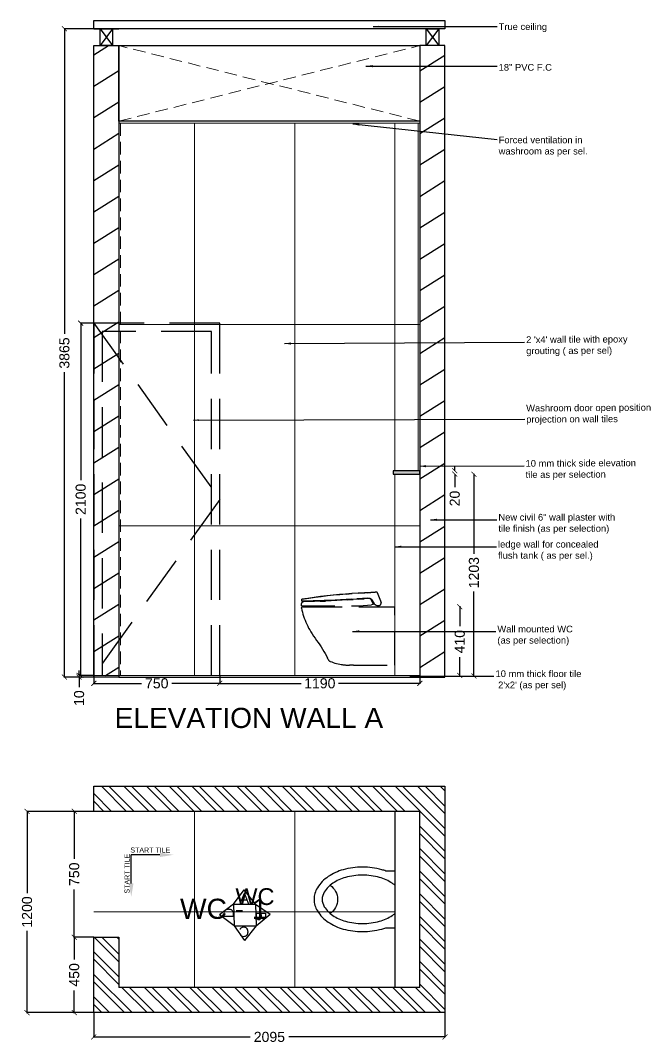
# Model space of a CAD drawing. Header units: millimetres. Extents: x 1464389 to 1998638, y -29162 to 256806.
# Drawn here: x 1952184 to 1955942, y 177119 to 183219 of the extents above; entities that cross this region are included whole.
import ezdxf
from ezdxf import colors
from ezdxf.entities.mleader import LeaderData, LeaderLine
from ezdxf.math import Vec2, Vec3

# ---------------------------------------------------------------- set-up
doc = ezdxf.new("R2010")
doc.units = ezdxf.units.MM
doc.header["$LTSCALE"] = 15
doc.header["$PDMODE"] = 35
doc.linetypes.add('DASHED', pattern=[0.75, 0.5, -0.25])
doc.linetypes.add('DASHED2', pattern=[0.375, 0.25, -0.125])
doc.layers.get('0').update_dxf_attribs({"lineweight": 5})
for name, color, linetype in [('A-WALL', 5, 'Continuous'), ('Layer 1', 7, 'Continuous'), ('LS_DR_Washbasin', 165, 'Continuous'), ('NEW WALL', 5, 'Continuous'), ('Text', 250, 'Continuous')]:
    doc.layers.add(name, color=color, linetype=linetype)
for name, color, linetype, lineweight in [('dimension', 1, 'Continuous', 25), ('false ceiling', 124, 'Continuous', 9), ('floor tiling line', 6, 'Continuous', 5), ('HACH', 252, 'Continuous', 13), ('ledge wall line', 252, 'Continuous', 13), ('WALL TILE', 4, 'Continuous', 5)]:
    doc.layers.add(name, color=color, linetype=linetype, lineweight=lineweight)
doc.layers.add('Furnitures', color=7, linetype='Continuous', lineweight=25, true_color=0x753b00)
doc.styles.add('ARIAL', font='arial.ttf')
doc.dimstyles.new('SC-25', dxfattribs={"dimtxt": 60, "dimasz": 30, "dimexe": 0, "dimexo": 0, "dimgap": 25, "dimtad": 0, "dimdec": 0, "dimzin": 0, "dimdsep": 46, "dimtxsty": 'ARIAL', "dimblk": 'ARCHTICK', "dimcen": 0.09, "dimdle": 3, "dimclrd": 251, "dimclre": 251, "dimclrt": 1, "dimadec": 0, "dimazin": 0, "dimtfac": 1, "dimtdec": 0, "dimtofl": 0, "dimtmove": 0, "dimatfit": 2, "dimfxl": 100, "dimtolj": 1, "dimtzin": 0, "dimarcsym": 0})

# ---------------------------------------------------------------- blocks, each defined once
blk = doc.blocks.new('EWC')
at = {"layer": 'Furnitures'}
for points in [[(0, 0), (0, 53.5, -0.020439), (-7.7, 77.5, -0.067459), (-23.3, 192.3, -0.067459), (-7.7, 307.1, -0.079812), (33.1, 396.3, -0.107118), (99.9, 461, -0.139889), (169, 480.8, -0.139889), (238.1, 461, -0.107118), (305, 396.3, -0.079812), (345.8, 307.1, -0.067459), (361.3, 192.3, -0.067459), (345.8, 77.5, -0.020439), (338.1, 53.5), (338.1, 0)], [(84.3, 0, -0.027307), (73.1, 15, -0.079812), (38.6, 90.3, -0.067459), (24.8, 192.3, -0.067459), (38.6, 294.3, -0.079812), (73.1, 369.6, -0.107118), (125.3, 420.2, -0.139889), (169, 432.7, -0.139889), (212.8, 420.2, -0.107118), (265, 369.6, -0.079812), (299.4, 294.3, -0.067459), (313.3, 192.3, -0.067459), (299.4, 90.3, -0.079812), (265, 15, -0.027307), (253.8, 0, -0.139889)]]:
    blk.add_lwpolyline(points, format="xyb", dxfattribs=at)
blk.add_arc((169, 441.9), 101.3, 213.89944, 326.10056, dxfattribs=at)
blk = doc.blocks.new('HINGE')
at = {"color": 159, "ltscale": 0.25, "true_color": 0x22346e}
for p, q in [((1597563.1, -297517.5), (1597638.1, -297617.5)), ((1597638.1, -297517.5), (1597563.1, -297617.5))]:
    blk.add_line(p, q, dxfattribs=at)
blk.add_lwpolyline([(1597638.1, -297517.5), (1597638.1, -297617.5), (1597563.1, -297617.5), (1597563.1, -297517.5), (1597638.1, -297517.5)], dxfattribs=at)
blk = doc.blocks.new('_ArchTick')
at = {"color": 0, "linetype": 'ByBlock', "const_width": 0.15}
blk.add_lwpolyline([(-0.5, -0.5), (0.5, 0.5)], dxfattribs=at)
blk = doc.blocks.new('*D2956')
at = {"layer": 'Defpoints', "color": 0, "ltscale": 0.25, "transparency": 16777216}
for p in [(1952621.6, 183168.5), (1952446.6, 179303.5), (1952621.6, 179303.5)]:
    blk.add_point(p, dxfattribs=at)
at = {"layer": 'dimension', "color": 251, "lineweight": -2, "ltscale": 0.25, "transparency": 16777216}
for p, q in [((1952446.6, 183171.5), (1952446.6, 181350.8)), ((1952621.6, 183168.5), (1952446.6, 183168.5)), ((1952446.6, 179300.5), (1952446.6, 181121.2)), ((1952621.6, 179303.5), (1952446.6, 179303.5))]:
    blk.add_line(p, q, dxfattribs=at)
at = {"layer": 'dimension', "color": 251, "lineweight": -2, "ltscale": 0.25, "transparency": 16777216, "xscale": 30, "yscale": 30, "zscale": 30}
for p, rotation in [((1952446.6, 183168.5), 90), ((1952446.6, 179303.5), 270)]:
    blk.add_blockref('_ArchTick', p, dxfattribs=dict(at, rotation=rotation))
at = {"layer": 'dimension', "color": 1, "ltscale": 0.25, "transparency": 16777216, "insert": (1952446.6, 181236), "char_height": 60, "attachment_point": 5, "rotation": 90, "style": 'ARIAL'}
blk.add_mtext('\\A1;3865', dxfattribs=at)
blk = doc.blocks.new('Toto ls')
at = {"layer": 'Furnitures', "linetype": 'DASHED'}
for p, q in [((-6.59, 8.18), (-7.46, 5.92)), ((-6.59, 8.18), (-6.58, 8.19)), ((-6.59, 8.18), (-6.59, 8.18)), ((-6.58, 8.19), (-6.57, 8.2)), ((-6.57, 8.2), (-6.56, 8.21)), ((-6.57, 8.2), (-6.57, 8.2)), ((-6.56, 8.21), (-6.55, 8.21)), ((-6.55, 8.21), (-6.54, 8.22)), ((-6.54, 8.22), (-6.53, 8.22)), ((-6.54, 8.22), (-6.54, 8.22)), ((-6.53, 8.22), (-6.52, 8.23)), ((-6.52, 8.23), (-6.51, 8.23)), ((-6.51, 8.23), (-6.5, 8.23)), ((-6.5, 8.23), (-6.13, 8.21)), ((-6.5, 8.23), (-5.15, 8.18)), ((-6.13, 8.21), (-5.15, 8.18)), ((-5.17, 8.17), (-6.13, 8.21)), ((-5.15, 8.18), (-5.17, 8.17)), ((-5.17, 8.17), (-4.36, 8.13)), ((-5.15, 8.18), (-3.72, 8.12)), ((-4.36, 8.13), (-5.15, 8.18)), ((-4.36, 8.13), (-3.76, 8.1)), ((-4.36, 8.13), (-3.72, 8.12)), ((-2.36, 8.02), (-3.76, 8.1)), ((-3.72, 8.12), (-2.3, 8.04)), ((-2.36, 8.02), (-0.95, 7.92)), ((-2.3, 8.04), (-0.88, 7.94)), ((0.45, 7.81), (-0.95, 7.92)), ((-0.88, 7.94), (0.54, 7.83)), ((0.45, 7.81), (1.85, 7.68)), ((0.54, 7.83), (1.96, 7.7)), ((1.85, 7.68), (3.25, 7.54)), ((1.96, 7.7), (3.38, 7.56)), ((3.25, 7.54), (4.65, 7.39)), ((3.38, 7.56), (4.8, 7.41)), ((4.65, 7.39), (6.04, 7.22)), ((4.8, 7.41), (6.21, 7.24)), ((6.04, 7.22), (7.44, 7.04)), ((6.21, 7.24), (7.63, 7.05)), ((7.44, 7.04), (8.83, 6.85)), ((7.63, 7.05), (9.04, 6.85)), ((-10.54, -8.23), (-10.54, 4.97)), ((-5.6, 4.97), (-10.54, 4.97)), ((-7.48, 5.84), (-7.46, 5.92)), ((-7.48, 5.76), (-7.48, 5.84)), ((-7.47, 5.68), (-7.48, 5.76)), ((-7.44, 5.6), (-7.47, 5.68)), ((-7.41, 5.52), (-7.44, 5.6)), ((-7.37, 5.45), (-7.41, 5.52)), ((-7.31, 5.39), (-7.37, 5.45)), ((-7.25, 5.33), (-7.31, 5.39)), ((-7.18, 5.29), (-7.25, 5.33)), ((-7.11, 5.25), (-7.18, 5.29)), ((-7.03, 5.23), (-7.11, 5.25)), ((-6.95, 5.22), (-7.03, 5.23)), ((-6.85, 5.21), (-6.95, 5.22)), ((-6.76, 5.22), (-6.85, 5.21)), ((-6.66, 5.23), (-6.76, 5.22)), ((-6.56, 5.25), (-6.66, 5.23)), ((-6.47, 5.27), (-6.56, 5.25)), ((-6.38, 5.3), (-6.47, 5.27)), ((-6.29, 5.34), (-6.38, 5.3)), ((-6.2, 5.38), (-6.29, 5.34)), ((-6.11, 5.43), (-6.2, 5.38)), ((-6.03, 5.49), (-6.11, 5.43)), ((-5.96, 5.55), (-6.03, 5.49)), ((-5.88, 5.61), (-5.96, 5.55)), ((-5.36, 6.53), (-5.88, 5.61)), ((-5.76, 5.5), (-5.25, 6.59)), ((-5.76, 5.5), (-5.76, 5.5)), ((-5.76, 5.5), (-5.76, 5.49)), ((-5.76, 5.49), (-5.75, 5.48)), ((-5.75, 5.48), (-5.75, 5.47)), ((-5.75, 5.47), (-5.74, 5.47)), ((-5.74, 5.47), (-5.74, 5.46)), ((-5.74, 5.46), (-5.73, 5.46)), ((-5.74, 5.46), (-5.74, 5.46)), ((-5.73, 5.46), (-5.73, 5.45)), ((-5.73, 5.45), (-5.72, 5.45)), ((-5.72, 5.45), (-5.71, 5.44)), ((-5.71, 5.44), (-5.7, 5.44)), ((-5.7, 5.44), (-5.7, 5.44)), ((-5.7, 5.44), (-5.32, 5.39)), ((8.8, 4.97), (-5.6, 4.97)), ((-5.31, 6.59), (-5.36, 6.53)), ((-2.48, 5.18), (-5.32, 5.39)), ((-5.25, 6.65), (-5.31, 6.59)), ((-5.19, 6.71), (-5.25, 6.65)), ((-5.23, 6.62), (-5.25, 6.59)), ((-5.21, 6.65), (-5.23, 6.62)), ((-5.19, 6.68), (-5.21, 6.65)), ((-5.13, 6.75), (-5.19, 6.71)), ((-5.17, 6.71), (-5.19, 6.68)), ((-5.14, 6.73), (-5.17, 6.71)), ((-5.12, 6.75), (-5.14, 6.73)), ((-5.06, 6.8), (-5.13, 6.75)), ((-5.12, 6.75), (-5.12, 6.75)), ((-5.11, 6.75), (-5.12, 6.75)), ((-5.09, 6.77), (-5.11, 6.75)), ((-5.05, 6.79), (-5.09, 6.77)), ((-4.98, 6.84), (-5.06, 6.8)), ((-5.02, 6.81), (-5.05, 6.79)), ((-4.99, 6.82), (-5.02, 6.81)), ((-4.95, 6.83), (-4.99, 6.82)), ((-4.91, 6.87), (-4.98, 6.84)), ((-4.92, 6.83), (-4.95, 6.83)), ((-4.92, 6.83), (-3.67, 6.73)), ((-4.83, 6.89), (-4.91, 6.87)), ((-4.75, 6.91), (-4.83, 6.89)), ((-4.67, 6.92), (-4.75, 6.91)), ((-4.58, 6.92), (-4.67, 6.92)), ((-4.5, 6.92), (-4.58, 6.92)), ((-4.5, 6.92), (-3.26, 6.82)), ((-2.42, 6.64), (-3.67, 6.73)), ((-3.26, 6.82), (-2.02, 6.73)), ((10.47, 5.16), (-2.48, 5.18)), ((-2.42, 6.64), (-1.18, 6.56)), ((-0.78, 6.65), (-2.02, 6.73)), ((0.07, 6.48), (-1.18, 6.56)), ((-0.78, 6.65), (0.45, 6.57)), ((0.07, 6.48), (1.32, 6.41)), ((0.45, 6.57), (1.7, 6.51)), ((1.32, 6.41), (2.56, 6.34)), ((1.7, 6.51), (2.94, 6.44)), ((2.56, 6.34), (3.81, 6.29)), ((2.94, 6.44), (4.18, 6.39)), ((3.81, 6.29), (5.06, 6.24)), ((4.18, 6.39), (5.42, 6.34)), ((6.31, 6.19), (5.06, 6.24)), ((5.42, 6.34), (6.66, 6.31)), ((6.31, 6.19), (7.56, 6.16)), ((6.66, 6.31), (7.9, 6.27)), ((7.56, 6.16), (8.81, 6.13)), ((7.9, 6.27), (9.14, 6.25)), ((8.76, 4.96), (8.75, 4.95)), ((8.79, 4.96), (8.76, 4.96)), ((8.8, 4.97), (8.79, 4.96)), ((10.22, 4.97), (8.8, 4.97)), ((8.81, 6.13), (10.06, 6.11)), ((8.83, 6.85), (10.4, 6.61)), ((9.04, 6.85), (10.45, 6.64)), ((9.14, 6.25), (10.38, 6.23)), ((10.11, 6.1), (10.06, 6.11)), ((10.16, 6.09), (10.11, 6.1)), ((10.21, 6.07), (10.16, 6.09)), ((10.21, 6.07), (10.25, 6.05)), ((10.22, 4.97), (10.26, 4.96)), ((10.29, 6.02), (10.25, 6.05)), ((10.26, 4.96), (10.31, 4.95)), ((10.33, 5.99), (10.29, 6.02)), ((10.31, 4.95), (10.35, 4.94)), ((10.33, 5.99), (10.33, 5.99)), ((10.33, 5.99), (10.37, 5.95)), ((10.35, 4.94), (10.39, 4.92)), ((10.4, 5.91), (10.37, 5.95)), ((10.45, 6.23), (10.38, 6.23)), ((10.39, 4.92), (10.42, 4.89)), ((10.45, 6.64), (10.4, 6.61)), ((10.43, 5.87), (10.4, 5.91)), ((10.42, 4.89), (10.45, 4.86)), ((10.43, 5.87), (10.45, 5.82)), ((10.45, 6.23), (10.45, 6.64)), ((10.46, 5.77), (10.45, 5.82)), ((10.45, 4.86), (10.48, 4.83)), ((10.47, 5.72), (10.46, 5.77)), ((10.5, 5.5), (10.47, 5.72)), ((10.47, 5.16), (10.48, 5.16)), ((10.49, 5.16), (10.48, 5.16)), ((10.48, 4.83), (10.5, 4.79)), ((10.49, 5.17), (10.5, 5.49)), ((10.5, 5.17), (10.49, 5.17)), ((10.49, 5.16), (10.49, 5.17)), ((10.5, 5.49), (10.5, 5.5)), ((10.5, 5.17), (10.5, 5.49)), ((10.5, 5.49), (10.5, 5.49)), ((10.51, 5.17), (10.5, 5.49)), ((10.5, 5.17), (10.5, 5.49)), ((10.54, 5.22), (10.5, 5.49)), ((10.51, 5.18), (10.5, 5.49)), ((10.5, 5.17), (10.5, 5.17)), ((10.5, 5.17), (10.51, 5.17)), ((10.5, 4.79), (10.52, 4.75)), ((10.51, 5.18), (10.52, 5.19)), ((10.51, 5.18), (10.51, 5.18)), ((10.51, 5.17), (10.51, 5.18)), ((10.52, 5.19), (10.53, 5.2)), ((10.52, 5.19), (10.52, 5.19)), ((10.52, 4.75), (10.53, 4.7)), ((10.53, 5.21), (10.54, 5.22)), ((10.53, 5.21), (10.53, 5.2)), ((10.53, 5.2), (10.53, 5.2)), ((10.54, 4.66), (10.53, 4.7)), ((10.54, 4.66), (10.53, 4.62)), ((9.87, 2.36), (9.7, 1.92)), ((10.03, 2.81), (9.87, 2.36)), ((10.17, 3.26), (10.03, 2.81)), ((10.3, 3.71), (10.17, 3.26)), ((10.42, 4.16), (10.3, 3.71)), ((10.53, 4.62), (10.42, 4.16)), ((8.89, 0.15), (8.65, -0.28)), ((9.11, 0.59), (8.89, 0.15)), ((9.32, 1.03), (9.11, 0.59)), ((9.52, 1.47), (9.32, 1.03)), ((9.7, 1.92), (9.52, 1.47)), ((7.44, -2.15), (7.08, -2.64)), ((7.79, -1.67), (7.44, -2.15)), ((8.11, -1.19), (7.79, -1.67)), ((8.4, -0.71), (8.11, -1.19)), ((8.65, -0.28), (8.4, -0.71)), ((6.06, -4.12), (5.75, -4.62)), ((6.39, -3.62), (6.06, -4.12)), ((6.73, -3.13), (6.39, -3.62)), ((7.08, -2.64), (6.73, -3.13)), ((4.47, -6.93), (4.63, -6.62)), ((4.89, -6.12), (4.63, -6.62)), ((5.16, -5.62), (4.89, -6.12)), ((5.45, -5.12), (5.16, -5.62)), ((5.75, -4.62), (5.45, -5.12)), ((-1.34, -8.23), (-10.54, -8.23)), ((-1.26, -8.23), (-1.34, -8.23)), ((-1.26, -8.23), (-0.35, -8.22)), ((-0.15, -8.22), (-0.35, -8.22)), ((-0.04, -8.21), (-0.15, -8.22)), ((0.08, -8.21), (-0.04, -8.21)), ((0.21, -8.21), (0.08, -8.21)), ((0.28, -8.2), (0.21, -8.21)), ((0.34, -8.2), (0.28, -8.2)), ((0.48, -8.19), (0.34, -8.2)), ((0.63, -8.18), (0.48, -8.19)), ((0.74, -8.17), (0.63, -8.18)), ((0.79, -8.17), (0.74, -8.17)), ((0.96, -8.15), (0.79, -8.17)), ((1.14, -8.13), (0.96, -8.15)), ((1.15, -8.13), (1.14, -8.13)), ((1.33, -8.11), (1.15, -8.13)), ((1.43, -8.09), (1.33, -8.11)), ((1.52, -8.08), (1.43, -8.09)), ((1.55, -8.07), (1.52, -8.08)), ((1.88, -8.01), (1.55, -8.07)), ((2.25, -7.94), (1.88, -8.01)), ((2.61, -7.85), (2.25, -7.94)), ((2.97, -7.75), (2.61, -7.85)), ((3.33, -7.64), (2.97, -7.75)), ((3.69, -7.51), (3.33, -7.64)), ((4.04, -7.38), (3.69, -7.51)), ((4.11, -7.34), (4.04, -7.38)), ((4.18, -7.3), (4.11, -7.34)), ((4.24, -7.26), (4.18, -7.3)), ((4.3, -7.2), (4.24, -7.26)), ((4.35, -7.14), (4.3, -7.2)), ((4.4, -7.08), (4.35, -7.14)), ((4.44, -7.01), (4.4, -7.08)), ((4.47, -6.93), (4.44, -7.01))]:
    blk.add_line(p, q, dxfattribs=at)
blk = doc.blocks.new('*D2957')
at = {"layer": 'Defpoints', "color": 0, "ltscale": 0.25, "transparency": 16777216}
for p in [(1952621.6, 181413.5), (1952543.6, 179313.5), (1952621.6, 179313.5)]:
    blk.add_point(p, dxfattribs=at)
at = {"layer": 'dimension', "color": 251, "lineweight": -2, "ltscale": 0.25, "transparency": 16777216}
for p, q in [((1952543.6, 181416.5), (1952543.6, 180478.5)), ((1952621.6, 181413.5), (1952543.6, 181413.5)), ((1952543.6, 179310.5), (1952543.6, 180248.5)), ((1952621.6, 179313.5), (1952543.6, 179313.5))]:
    blk.add_line(p, q, dxfattribs=at)
at = {"layer": 'dimension', "color": 251, "lineweight": -2, "ltscale": 0.25, "transparency": 16777216, "xscale": 30, "yscale": 30, "zscale": 30}
for p, rotation in [((1952543.6, 181413.5), 90), ((1952543.6, 179313.5), 270)]:
    blk.add_blockref('_ArchTick', p, dxfattribs=dict(at, rotation=rotation))
at = {"layer": 'dimension', "color": 1, "ltscale": 0.25, "transparency": 16777216, "insert": (1952543.6, 180363.5), "char_height": 60, "attachment_point": 5, "rotation": 90, "style": 'ARIAL'}
blk.add_mtext('\\A1;2100', dxfattribs=at)
blk = doc.blocks.new('*D2958')
at = {"layer": 'Defpoints', "color": 0, "ltscale": 0.25, "transparency": 16777216}
for p in [(1954804.6, 179723.5), (1954804.6, 179723.5), (1954804.6, 179313.5)]:
    blk.add_point(p, dxfattribs=at)
at = {"layer": 'dimension', "color": 251, "lineweight": -2, "ltscale": 0.25, "transparency": 16777216}
for p, q in [((1954804.6, 179726.5), (1954804.6, 179607.4)), ((1954804.6, 179723.5), (1954804.6, 179723.5)), ((1954804.6, 179310.5), (1954804.6, 179422.7)), ((1954804.6, 179313.5), (1954804.6, 179313.5))]:
    blk.add_line(p, q, dxfattribs=at)
at = {"layer": 'dimension', "color": 251, "lineweight": -2, "ltscale": 0.25, "transparency": 16777216, "xscale": 30, "yscale": 30, "zscale": 30}
for p, rotation in [((1954804.6, 179723.5), 90), ((1954804.6, 179313.5), 270)]:
    blk.add_blockref('_ArchTick', p, dxfattribs=dict(at, rotation=rotation))
at = {"layer": 'dimension', "color": 1, "ltscale": 0.25, "transparency": 16777216, "insert": (1954804.6, 179515), "char_height": 60, "attachment_point": 5, "rotation": 90, "style": 'ARIAL'}
blk.add_mtext('\\A1;410', dxfattribs=at)
blk = doc.blocks.new('*D2959')
at = {"layer": 'Defpoints', "color": 0, "ltscale": 0.25, "transparency": 16777216}
for p in [(1952534.1, 179303.5), (1952621.6, 179313.5), (1952621.6, 179303.5)]:
    blk.add_point(p, dxfattribs=at)
at = {"layer": 'dimension', "color": 251, "lineweight": -2, "ltscale": 0.25, "transparency": 16777216}
for p, q in [((1952534.1, 179313.5), (1952534.1, 179343.5)), ((1952621.6, 179313.5), (1952534.1, 179313.5)), ((1952621.6, 179303.5), (1952534.1, 179303.5)), ((1952534.1, 179303.5), (1952534.1, 179243.5))]:
    blk.add_line(p, q, dxfattribs=at)
at = {"layer": 'dimension', "color": 251, "lineweight": -2, "ltscale": 0.25, "transparency": 16777216, "xscale": 30, "yscale": 30, "zscale": 30}
for p, rotation in [((1952534.1, 179313.5), 270), ((1952534.1, 179303.5), 90)]:
    blk.add_blockref('_ArchTick', p, dxfattribs=dict(at, rotation=rotation))
at = {"layer": 'dimension', "color": 1, "ltscale": 0.25, "transparency": 16777216, "insert": (1952534.1, 179178.5), "char_height": 60, "attachment_point": 5, "rotation": 90, "style": 'ARIAL'}
blk.add_mtext('\\A1;10', dxfattribs=at)
blk = doc.blocks.new('*D2960')
at = {"layer": 'Defpoints', "color": 0, "ltscale": 0.25, "transparency": 16777216}
for p in [(1954774.6, 180533.5), (1954774.6, 180513.5), (1954774.6, 180513.5)]:
    blk.add_point(p, dxfattribs=at)
at = {"layer": 'dimension', "color": 251, "lineweight": -2, "ltscale": 0.25, "transparency": 16777216}
for p, q in [((1954774.6, 180533.5), (1954774.6, 180563.5)), ((1954774.6, 180533.5), (1954774.6, 180533.5)), ((1954774.6, 180513.5), (1954774.6, 180513.5)), ((1954774.6, 180513.5), (1954774.6, 180436.9))]:
    blk.add_line(p, q, dxfattribs=at)
at = {"layer": 'dimension', "color": 251, "lineweight": -2, "ltscale": 0.25, "transparency": 16777216, "xscale": 30, "yscale": 30, "zscale": 30}
for p, rotation in [((1954774.6, 180533.5), 270), ((1954774.6, 180513.5), 90)]:
    blk.add_blockref('_ArchTick', p, dxfattribs=dict(at, rotation=rotation))
at = {"layer": 'dimension', "color": 1, "ltscale": 0.25, "transparency": 16777216, "insert": (1954774.6, 180368.5), "char_height": 60, "attachment_point": 5, "rotation": 90, "style": 'ARIAL'}
blk.add_mtext('\\A1;20', dxfattribs=at)
blk = doc.blocks.new('*D2961')
at = {"layer": 'Defpoints', "color": 0, "ltscale": 0.25, "transparency": 16777216}
for p in [(1954889.1, 180513.5), (1954889.1, 179310.5), (1954889.1, 179310.5)]:
    blk.add_point(p, dxfattribs=at)
at = {"layer": 'dimension', "color": 251, "lineweight": -2, "ltscale": 0.25, "transparency": 16777216}
for p, q in [((1954889.1, 180516.5), (1954889.1, 180038.3)), ((1954889.1, 180513.5), (1954889.1, 180513.5)), ((1954889.1, 179307.5), (1954889.1, 179814.8)), ((1954889.1, 179310.5), (1954889.1, 179310.5))]:
    blk.add_line(p, q, dxfattribs=at)
at = {"layer": 'dimension', "color": 251, "lineweight": -2, "ltscale": 0.25, "transparency": 16777216, "xscale": 30, "yscale": 30, "zscale": 30}
for p, rotation in [((1954889.1, 180513.5), 90), ((1954889.1, 179310.5), 270)]:
    blk.add_blockref('_ArchTick', p, dxfattribs=dict(at, rotation=rotation))
at = {"layer": 'dimension', "color": 1, "ltscale": 0.25, "transparency": 16777216, "insert": (1954889.1, 179926.5), "char_height": 60, "attachment_point": 5, "rotation": 90, "style": 'ARIAL'}
blk.add_mtext('\\A1;1203', dxfattribs=at)
blk = doc.blocks.new('*D2977')
at = {"layer": 'Defpoints', "color": 0, "ltscale": 0.25, "transparency": 16777216}
for p in [(1952621.6, 178503.5), (1952505.1, 177753.6), (1952621.6, 177753.6)]:
    blk.add_point(p, dxfattribs=at)
at = {"layer": 'dimension', "color": 251, "lineweight": -2, "ltscale": 0.25, "transparency": 16777216}
for p, q in [((1952505.1, 178506.5), (1952505.1, 178219.5)), ((1952621.6, 178503.5), (1952505.1, 178503.5)), ((1952505.1, 177750.6), (1952505.1, 178037.6)), ((1952621.6, 177753.6), (1952505.1, 177753.6))]:
    blk.add_line(p, q, dxfattribs=at)
at = {"layer": 'dimension', "color": 251, "lineweight": -2, "ltscale": 0.25, "transparency": 16777216, "xscale": 30, "yscale": 30, "zscale": 30}
for p, rotation in [((1952505.1, 178503.5), 90), ((1952505.1, 177753.6), 270)]:
    blk.add_blockref('_ArchTick', p, dxfattribs=dict(at, rotation=rotation))
at = {"layer": 'dimension', "color": 1, "ltscale": 0.25, "transparency": 16777216, "insert": (1952505.1, 178128.6), "char_height": 60, "attachment_point": 5, "rotation": 90, "style": 'ARIAL'}
blk.add_mtext('\\A1;750', dxfattribs=at)
blk = doc.blocks.new('*D2978')
at = {"layer": 'Defpoints', "color": 0, "ltscale": 0.25, "transparency": 16777216}
for p in [(1952621.6, 177753.6), (1952505.1, 177303.5), (1952621.6, 177303.5)]:
    blk.add_point(p, dxfattribs=at)
at = {"layer": 'dimension', "color": 251, "lineweight": -2, "ltscale": 0.25, "transparency": 16777216}
for p, q in [((1952505.1, 177756.6), (1952505.1, 177621)), ((1952621.6, 177753.6), (1952505.1, 177753.6)), ((1952505.1, 177300.5), (1952505.1, 177436.2)), ((1952621.6, 177303.5), (1952505.1, 177303.5))]:
    blk.add_line(p, q, dxfattribs=at)
at = {"layer": 'dimension', "color": 251, "lineweight": -2, "ltscale": 0.25, "transparency": 16777216, "xscale": 30, "yscale": 30, "zscale": 30}
for p, rotation in [((1952505.1, 177753.6), 90), ((1952505.1, 177303.5), 270)]:
    blk.add_blockref('_ArchTick', p, dxfattribs=dict(at, rotation=rotation))
at = {"layer": 'dimension', "color": 1, "ltscale": 0.25, "transparency": 16777216, "insert": (1952505.1, 177528.6), "char_height": 60, "attachment_point": 5, "rotation": 90, "style": 'ARIAL'}
blk.add_mtext('\\A1;450', dxfattribs=at)
blk = doc.blocks.new('*D2979')
at = {"layer": 'Defpoints', "color": 0, "ltscale": 0.25, "transparency": 16777216}
for p in [(1952621.6, 177303.5), (1954716.3, 177303.5), (1954716.3, 177158.5)]:
    blk.add_point(p, dxfattribs=at)
at = {"layer": 'dimension', "color": 251, "lineweight": -2, "ltscale": 0.25, "transparency": 16777216}
for p, q in [((1952621.6, 177303.5), (1952621.6, 177158.5)), ((1954716.3, 177303.5), (1954716.3, 177158.5)), ((1952618.6, 177158.5), (1953553.6, 177158.5)), ((1954719.3, 177158.5), (1953784.3, 177158.5))]:
    blk.add_line(p, q, dxfattribs=at)
at = {"layer": 'dimension', "color": 251, "lineweight": -2, "ltscale": 0.25, "transparency": 16777216, "xscale": 30, "yscale": 30, "zscale": 30, "rotation": 180}
blk.add_blockref('_ArchTick', (1952621.6, 177158.5), dxfattribs=at)
at = {"layer": 'dimension', "color": 251, "lineweight": -2, "ltscale": 0.25, "transparency": 16777216, "xscale": 30, "yscale": 30, "zscale": 30}
blk.add_blockref('_ArchTick', (1954716.3, 177158.5), dxfattribs=at)
at = {"layer": 'dimension', "color": 1, "ltscale": 0.25, "transparency": 16777216, "insert": (1953669, 177158.5), "char_height": 60, "attachment_point": 5, "style": 'ARIAL'}
blk.add_mtext('\\A1;2095', dxfattribs=at)
blk = doc.blocks.new('*D2980')
at = {"layer": 'Defpoints', "color": 0, "ltscale": 0.25, "transparency": 16777216}
for p in [(1952621.6, 179313.5), (1953372.8, 179313.5), (1953372.8, 179266.5)]:
    blk.add_point(p, dxfattribs=at)
at = {"layer": 'dimension', "color": 251, "lineweight": -2, "ltscale": 0.25, "transparency": 16777216}
for p, q in [((1952618.6, 179266.5), (1952906.3, 179266.5)), ((1952621.6, 179313.5), (1952621.6, 179266.5)), ((1953375.8, 179266.5), (1953088.1, 179266.5)), ((1953372.8, 179313.5), (1953372.8, 179266.5))]:
    blk.add_line(p, q, dxfattribs=at)
at = {"layer": 'dimension', "color": 251, "lineweight": -2, "ltscale": 0.25, "transparency": 16777216, "xscale": 30, "yscale": 30, "zscale": 30, "rotation": 180}
blk.add_blockref('_ArchTick', (1952621.6, 179266.5), dxfattribs=at)
at = {"layer": 'dimension', "color": 251, "lineweight": -2, "ltscale": 0.25, "transparency": 16777216, "xscale": 30, "yscale": 30, "zscale": 30}
blk.add_blockref('_ArchTick', (1953372.8, 179266.5), dxfattribs=at)
at = {"layer": 'dimension', "color": 1, "ltscale": 0.25, "transparency": 16777216, "insert": (1952997.2, 179266.5), "char_height": 60, "attachment_point": 5, "style": 'ARIAL'}
blk.add_mtext('\\A1;750', dxfattribs=at)
blk = doc.blocks.new('*D2981')
at = {"layer": 'Defpoints', "color": 0, "ltscale": 0.25, "transparency": 16777216}
for p in [(1953372.8, 179313.5), (1954566.3, 179310.1), (1954566.3, 179266.5)]:
    blk.add_point(p, dxfattribs=at)
at = {"layer": 'dimension', "color": 251, "lineweight": -2, "ltscale": 0.25, "transparency": 16777216}
for p, q in [((1953369.8, 179266.5), (1953857.9, 179266.5)), ((1953372.8, 179313.5), (1953372.8, 179266.5)), ((1954569.3, 179266.5), (1954081.2, 179266.5)), ((1954566.3, 179310.1), (1954566.3, 179266.5))]:
    blk.add_line(p, q, dxfattribs=at)
at = {"layer": 'dimension', "color": 251, "lineweight": -2, "ltscale": 0.25, "transparency": 16777216, "xscale": 30, "yscale": 30, "zscale": 30, "rotation": 180}
blk.add_blockref('_ArchTick', (1953372.8, 179266.5), dxfattribs=at)
at = {"layer": 'dimension', "color": 251, "lineweight": -2, "ltscale": 0.25, "transparency": 16777216, "xscale": 30, "yscale": 30, "zscale": 30}
blk.add_blockref('_ArchTick', (1954566.3, 179266.5), dxfattribs=at)
at = {"layer": 'dimension', "color": 1, "ltscale": 0.25, "transparency": 16777216, "insert": (1953969.6, 179266.5), "char_height": 60, "attachment_point": 5, "style": 'ARIAL'}
blk.add_mtext('\\A1;1190', dxfattribs=at)
blk = doc.blocks.new('*D2984')
at = {"layer": 'Defpoints', "color": 0, "ltscale": 0.25, "transparency": 16777216}
for p in [(1952223.6, 178503.5), (1952621.6, 178503.5), (1952621.6, 177303.5)]:
    blk.add_point(p, dxfattribs=at)
at = {"layer": 'dimension', "color": 251, "lineweight": -2, "ltscale": 0.25, "transparency": 16777216}
for p, q in [((1952223.6, 178506.5), (1952223.6, 178015.2)), ((1952621.6, 178503.5), (1952223.6, 178503.5)), ((1952223.6, 177300.5), (1952223.6, 177791.9)), ((1952621.6, 177303.5), (1952223.6, 177303.5))]:
    blk.add_line(p, q, dxfattribs=at)
at = {"layer": 'dimension', "color": 251, "lineweight": -2, "ltscale": 0.25, "transparency": 16777216, "xscale": 30, "yscale": 30, "zscale": 30}
for p, rotation in [((1952223.6, 178503.5), 90), ((1952223.6, 177303.5), 270)]:
    blk.add_blockref('_ArchTick', p, dxfattribs=dict(at, rotation=rotation))
at = {"layer": 'dimension', "color": 1, "ltscale": 0.25, "transparency": 16777216, "insert": (1952223.6, 177903.5), "char_height": 60, "attachment_point": 5, "rotation": 90, "style": 'ARIAL'}
blk.add_mtext('\\A1;1200', dxfattribs=at)

msp = doc.modelspace()

# ---------------------------------------------------------------- hatches: boundary and pattern name
at = {"ltscale": 0.25, "true_color": 0xffffff}
h = msp.add_hatch(color=7, dxfattribs=at)
h.dxf.hatch_style = 1
h.paths.add_polyline_path([(1954406.3, 180533.5), (1954566.3, 180533.5), (1954566.3, 180513.5), (1954426.3, 180513.5), (1954406.3, 180513.5)])
at = {"layer": 'HACH'}
h = msp.add_hatch(dxfattribs=at)
h.set_pattern_fill('ANSI32', color=256, scale=10, angle=90)
h.set_pattern_definition([(135, (356058.62, 495979.54), (-67.351921, -67.351921), []), (135, (356058.62, 496024.44), (-67.351921, -67.351921), [])])
h.paths.add_polyline_path([(1954716.3, 177303.5), (1954716.3, 178653.6), (1952621.6, 178653.6), (1952621.6, 178503.5), (1954416.5, 178503.5), (1954416.5, 178503.6), (1954416.6, 178503.7), (1954416.6, 178503.5), (1954566.3, 178503.5), (1954566.3, 177453.5), (1952771.6, 177453.5), (1952771.6, 177753.6), (1952621.6, 177753.6), (1952621.6, 177303.5)])
at = {"layer": 'Layer 1', "ltscale": 0.25}
h = msp.add_hatch(dxfattribs=at)
h.set_pattern_fill('ANSI31', color=8, scale=50, angle=167)
h.set_pattern_definition([(212, (354968.11, 501790.04), (84.124683, -134.627635), [])])
h.paths.add_polyline_path([(1952771.6, 182606.5), (1952771.6, 183068.5), (1952621.6, 183068.5), (1952621.6, 181413.5), (1952771.6, 181413.5)])
h.paths.add_polyline_path([(1954716.3, 183068.5), (1954566.3, 183068.5), (1954566.3, 179303.5), (1954716.3, 179303.5)])
h.paths.add_polyline_path([(1952671.6, 181343.7), (1952621.6, 181413.5), (1952621.6, 179313.5), (1952671.6, 179383.4)])
h.paths.add_polyline_path([(1952771.6, 181413.5), (1952621.6, 181413.5), (1952671.6, 181343.7), (1952671.6, 181363.5), (1952771.6, 181363.5)])
h.paths.add_polyline_path([(1952771.6, 181363.5), (1952671.6, 181363.5), (1952671.6, 181343.7), (1952771.6, 181203.9)])
h.paths.add_polyline_path([(1952671.6, 181343.7), (1952671.6, 179383.4), (1952771.6, 179523.2), (1952771.6, 181203.9)])
h.paths.add_polyline_path([(1952771.6, 179523.2), (1952671.6, 179383.4), (1952671.6, 179313.5), (1952771.6, 179313.5)])
h.paths.add_polyline_path([(1952671.6, 179383.4), (1952621.6, 179313.5), (1952671.6, 179313.5)], flags=17)

# ---------------------------------------------------------------- linework, layer by layer
at = {"linetype": 'DASHED2', "ltscale": 20}
for p, q in [((1952771.6, 182618.5), (1954566.3, 183068.5)), ((1954566.3, 182618.5), (1952771.6, 183068.5))]:
    msp.add_line(p, q, dxfattribs=at)
at = {"color": 4, "ltscale": 0.25}
for p, q in [((1953221.6, 182606.5), (1953221.6, 179313.5)), ((1953821.6, 182606.5), (1953821.6, 179313.5)), ((1954416.5, 182606.5), (1954416.5, 180533.5)), ((1952771.6, 181406.5), (1954566.3, 181406.5)), ((1954416.5, 180513.5), (1954416.5, 179313.5)), ((1952771.6, 180206.5), (1954566.3, 180206.5)), ((1954566.3, 178503.5), (1952621.6, 178503.5))]:
    msp.add_line(p, q, dxfattribs=at)
msp.add_lwpolyline([(1954556.1, 180533.5), (1954556.1, 182606.5), (1954566.1, 182606.5), (1954566.1, 180533.5)], dxfattribs=at)
at = {"layer": 'A-WALL'}
for points in [[(1954566.3, 178503.5), (1952621.6, 178503.5), (1952621.6, 178653.6), (1954566.3, 178653.6)], [(1952621.6, 178503.5), (1952621.6, 178653.6), (1954716.3, 178653.6), (1954716.3, 177303.5), (1952621.6, 177303.5), (1952621.6, 177753.6)], [(1954566.3, 177453.5), (1954566.3, 178503.5)], [(1952771.6, 177303.5), (1952621.6, 177303.5), (1952621.6, 177753.6), (1952771.6, 177753.6), (1952771.6, 177453.5)], [(1954566.3, 177453.5), (1952771.6, 177453.5)]]:
    msp.add_lwpolyline(points, dxfattribs=at)
at = {"layer": 'false ceiling', "linetype": 'Continuous', "ltscale": 0.25}
msp.add_line((1952771.6, 182606.5), (1954566.3, 182606.5), dxfattribs=at)
at = {"layer": 'floor tiling line', "ltscale": 0.25}
for p, q in [((1952621.6, 179313.5), (1954566.3, 179313.5)), ((1953221.6, 178503.6), (1953221.6, 177453.5)), ((1953821.6, 178503.6), (1953821.6, 177453.5)), ((1954416.6, 178503.7), (1954416.6, 177453.6)), ((1954416.6, 177903.5), (1952621.6, 177903.5))]:
    msp.add_line(p, q, dxfattribs=at)
at = {"layer": 'Furnitures', "ltscale": 0.25}
msp.add_line((1952621.6, 183168.5), (1952771.6, 183168.5), dxfattribs=at)
for points in [[(1952621.6, 183218.5), (1954716.3, 183218.5), (1954716.3, 183168.5), (1952621.6, 183168.5)], [(1954566.3, 180533.5), (1954406.3, 180533.5), (1954406.3, 180513.5), (1954566.3, 180513.5)]]:
    msp.add_lwpolyline(points, close=True, dxfattribs=at)
at = {"layer": 'Furnitures', "linetype": 'DASHED', "ltscale": 40}
for points in [[(1953372.8, 179313.5), (1953372.8, 181413.5), (1952621.6, 181413.5), (1952621.6, 179313.5)], [(1952621.6, 181413.5), (1953372.8, 180363.5), (1952621.6, 179313.5)], [(1953322.8, 179313.5), (1953322.8, 181363.5), (1952671.6, 181363.5), (1952671.6, 179313.5)]]:
    msp.add_lwpolyline(points, dxfattribs=at)
at = {"layer": 'ledge wall line'}
msp.add_lwpolyline([(1954566.3, 180513.5), (1954416.3, 180513.5), (1954416.3, 179313.5), (1954566.3, 179313.5)], close=True, dxfattribs=at)
at = {"layer": 'LS_DR_Washbasin'}
msp.add_line((1954416.5, 178503.6), (1954416.4, 177453.5), dxfattribs=at)
at = {"layer": 'NEW WALL', "color": 5}
msp.add_line((1952771.6, 179303.5), (1954566.3, 179303.5), dxfattribs=at)
at = {"layer": 'NEW WALL', "color": 240, "true_color": 0xed1f24}
for p, q in [((1953455.3, 177950.2), (1953517.6, 178036.1)), ((1953585.5, 177950.2), (1953517.6, 178036.1)), ((1953455.3, 177950.2), (1953371.2, 177885.5)), ((1953455.3, 177950.2), (1953585.5, 177950.2)), ((1953455.3, 177950.2), (1953459, 177820)), ((1953585.5, 177950.2), (1953673.1, 177890.3)), ((1953585.5, 177950.2), (1953589.2, 177820)), ((1953459, 177820), (1953371.2, 177885.5)), ((1953589.2, 177820), (1953673.1, 177890.3)), ((1953459, 177820), (1953589.2, 177820)), ((1953459, 177820), (1953521.3, 177734.2)), ((1953589.2, 177820), (1953521.3, 177734.2))]:
    msp.add_line(p, q, dxfattribs=at)
at = {"layer": 'NEW WALL', "color": 5}
for points in [[(1952621.6, 183068.5), (1952771.6, 183068.5), (1952771.6, 179303.5), (1952621.6, 179303.5)], [(1952771.6, 183068.5), (1954566.3, 183068.5), (1954566.3, 182618.5), (1952771.6, 182618.5)], [(1954566.3, 179303.5), (1954716.3, 179303.5), (1954716.3, 183068.5), (1954566.3, 183068.5)]]:
    msp.add_lwpolyline(points, close=True, dxfattribs=at)
at = {"layer": 'WALL TILE', "linetype": 'DASHED', "ltscale": 10}
msp.add_lwpolyline([(1952781.6, 179313.5), (1952771.6, 179313.5), (1952771.6, 182606.5), (1952781.6, 182606.5)], close=True, dxfattribs=at)

# ---------------------------------------------------------------- block references
at = {"xscale": -1, "rotation": 90}
msp.add_blockref('EWC', (1954416.5, 178147.7), dxfattribs=at)
at = {"layer": 'Furnitures'}
for p in [(355096.1, 480686), (357040.8, 480686)]:
    msp.add_blockref('HINGE', p, dxfattribs=at)
at = {"layer": 'Furnitures', "ltscale": 0.25, "xscale": -26.41937887599168, "yscale": 26.41937887599168, "zscale": 26.41937887599168}
msp.add_blockref('Toto ls', (1954138, 179592.3), dxfattribs=at)

# ---------------------------------------------------------------- texts
at = {"layer": 'floor tiling line', "color": 1, "ltscale": 0.25, "insert": (1953186, 178257.3), "char_height": 30, "attachment_point": 9, "style": 'ARIAL'}
msp.add_mtext_dynamic_manual_height_columns('\\pxqc,t26;START TILE', width=454.369, gutter_width=250, heights=[0], dxfattribs=at)
at = {"layer": 'floor tiling line', "color": 1, "ltscale": 0.25, "insert": (1952835.3, 178359.2), "char_height": 30, "attachment_point": 9, "rotation": 90, "style": 'ARIAL'}
msp.add_mtext_dynamic_manual_height_columns('\\pxqc,t26;START TILE', width=454.369, gutter_width=250, heights=[0], dxfattribs=at)
at = {"layer": 'NEW WALL', "color": 240, "true_color": 0xed1f24, "insert": (1953490.9, 177953.7), "char_height": 61.6, "attachment_point": 7, "style": 'ARIAL'}
msp.add_mtext_dynamic_manual_height_columns('\\pxt5;A ', width=61.602, gutter_width=110, heights=[0], dxfattribs=at)
at = {"layer": 'NEW WALL', "color": 240, "true_color": 0xed1f24, "char_height": 61.6, "style": 'ARIAL'}
for s, insert, attachment_point, rotation in [('\\pxt5;D ', (1953396.1, 177865.6), 1, 91.61187), ('\\pxt5;B ', (1953588, 177905.7), 7, 271.61187), ('\\pxt5;C ', (1953549.1, 177754.5), 1, 180)]:
    msp.add_mtext_dynamic_manual_height_columns(s, width=61.602, gutter_width=110, heights=[0], dxfattribs=dict(at, insert=insert, attachment_point=attachment_point, rotation=rotation))
at = {"layer": 'Text', "color": 9, "ltscale": 0.25, "true_color": 0xc7c8ca, "char_height": 40, "attachment_point": 7, "style": 'ARIAL'}
for s, insert in [('True ceiling', (1955036.3, 183149.5)), ('18" PVC F.C', (1955036.3, 182918.4)), ('Forced ventilation in washroom as per sel.', (1955036.3, 182407.5)), ('New civil 6" wall plaster with tile finish (as per selection)', (1955034.8, 180158.2)), ('ledge wall for concealed flush tank ( as per sel.)', (1955032.6, 179997.3)), ('Wall mounted WC \\P(as per selection)', (1955028.7, 179491.5)), ("10 mm thick floor tile\\P 2'x2' (as per sel)", (1955017.7, 179225.2))]:
    msp.add_mtext_dynamic_manual_height_columns(s, width=713.093, gutter_width=250, heights=[0], dxfattribs=dict(at, insert=insert))
at = {"layer": 'Text', "color": 9, "ltscale": 0.25, "true_color": 0xc7c8ca, "char_height": 40, "attachment_point": 7, "rotation": 0.32003, "style": 'ARIAL'}
for s, width, insert in [("2 'x4' wall tile with epoxy grouting ( as per sel)", 713.093, (1955200.8, 181216.8)), ('Washroom door open position projection on wall tiles', 990.322, (1955201, 180808.6)), ('10 mm thick side elevation tile as per selection', 713.093, (1955197.3, 180478.8))]:
    msp.add_mtext_dynamic_manual_height_columns(s, width=width, gutter_width=250, heights=[0], dxfattribs=dict(at, insert=insert))
at = {"layer": 'Text', "color": 9, "ltscale": 0.25, "true_color": 0xc7c8ca, "char_height": 120, "attachment_point": 7, "style": 'ARIAL'}
for s, insert, width in [('ELEVATION WALL A', (1952745.5, 178998.8), 2848.533), ('WC - 1', (1953136.2, 177860.8), 597.027)]:
    msp.add_mtext(s, dxfattribs=dict(at, insert=insert, width=width))
at = {"layer": 'Text', "ltscale": 0.25, "insert": (1952931.5, 178045.2), "char_height": 100, "attachment_point": 1, "style": 'ARIAL'}
msp.add_mtext_dynamic_manual_height_columns('\\pxqc;WC', width=1302.77, gutter_width=250, heights=[103.4], dxfattribs=at)

# ---------------------------------------------------------------- dimensions: what is measured, and where the dimension line sits
at = {"layer": 'dimension', "ltscale": 0.25}
for base, p1, p2, picture, middle in [((1952446.6, 179303.5), (1952621.6, 183168.5), (1952621.6, 179303.5), '*D2956', (1952446.6, 181236)), ((1952543.6, 179313.5), (1952621.6, 181413.5), (1952621.6, 179313.5), '*D2957', (1952543.6, 180363.5)), ((1952534.1, 179303.5), (1952621.6, 179313.5), (1952621.6, 179303.5), '*D2959', (1952534.1, 179178.5)), ((1952223.6, 178503.5), (1952621.6, 177303.5), (1952621.6, 178503.5), '*D2984', (1952223.6, 177903.5)), ((1952505.1, 177753.6), (1952621.6, 178503.5), (1952621.6, 177753.6), '*D2977', (1952505.1, 178128.6)), ((1952505.1, 177303.5), (1952621.6, 177753.6), (1952621.6, 177303.5), '*D2978', (1952505.1, 177528.6))]:
    dim = msp.add_linear_dim(base=base, p1=p1, p2=p2, angle=90, dimstyle='SC-25', override={"dimfxl": 15}, dxfattribs=at)
    dim.commit()
    dim.dimension.update_dxf_attribs({"geometry": picture, "text_midpoint": middle})
for base, p1, p2, picture, middle in [((1954774.6, 180513.5), (1954774.6, 180533.5), (1954774.6, 180513.5), '*D2960', (1954774.6, 180368.5)), ((1954889.1, 179310.5), (1954889.1, 180513.5), (1954889.1, 179310.5), '*D2961', (1954889.1, 179926.5)), ((1954804.6, 179723.5), (1954804.6, 179313.5), (1954804.6, 179723.5), '*D2958', (1954804.6, 179515))]:
    dim = msp.add_linear_dim(base=base, p1=p1, p2=p2, angle=90, dimstyle='SC-25', override={"dimfxl": 15}, dxfattribs=at)
    dim.commit()
    dim.dimension.update_dxf_attribs({"geometry": picture, "text_midpoint": middle, "dimtype": 160})
for base, p1, p2, text, picture, middle in [((1953372.8, 179266.5), (1952621.6, 179313.5), (1953372.8, 179313.5), '750', '*D2980', (1952997.2, 179266.5)), ((1954566.3, 179266.5), (1953372.8, 179313.5), (1954566.3, 179310.1), '1190', '*D2981', (1953969.6, 179266.5))]:
    dim = msp.add_linear_dim(base=base, p1=p1, p2=p2, text=text, dimstyle='SC-25', override={"dimfxl": 15}, dxfattribs=at)
    dim.commit()
    dim.dimension.update_dxf_attribs({"geometry": picture, "text_midpoint": middle})
dim = msp.add_linear_dim(base=(1954716.3, 177158.5), p1=(1952621.6, 177303.5), p2=(1954716.3, 177303.5), dimstyle='SC-25', override={"dimfxl": 15}, dxfattribs=at)
dim.commit()
dim.dimension.update_dxf_attribs({"geometry": '*D2979', "text_midpoint": (1953669, 177158.5)})

# ---------------------------------------------------------------- leaders
at = {"ltscale": 0.25}
for points, override in [([(1954288.1, 183181.9), (1955027.2, 183181.9)], {"dimgap": 25, "dimtad": 0, "dimfxl": 15}), ([(1954245.1, 182946.1), (1955027.2, 182946.1)], {"dimasz": 40, "dimgap": 25, "dimtad": 0, "dimfxl": 15}), ([(1954165.7, 182602), (1955027.2, 182508.4)], {"dimasz": 40, "dimgap": 25, "dimtad": 0, "dimfxl": 15}), ([(1953758.8, 181292.2), (1955191.3, 181300.2)], {"dimasz": 40, "dimfxl": 15}), ([(1953216.4, 180835.8), (1955191.8, 180841)], {"dimgap": 25, "dimtad": 0, "dimfxl": 15}), ([(1954564, 180561), (1955187.7, 180563.7)], {"dimasz": 40, "dimfxl": 15}), ([(1954629.4, 180241.7), (1955025.7, 180241.7)], {"dimasz": 40, "dimfxl": 15}), ([(1954416.4, 180080.8), (1955023.5, 180080.8)], {"dimasz": 40, "dimfxl": 15}), ([(1954165.4, 179576.4), (1955019.7, 179576.4)], {"dimasz": 40, "dimfxl": 15}), ([(1954506.3, 179310.1), (1955008.6, 179310.1)], {"dimasz": 40, "dimfxl": 15})]:
    msp.add_leader(points, dimstyle='SC-25', override=override, dxfattribs=at)
at = {"layer": 'floor tiling line', "color": 1, "ltscale": 0.25}
ml = msp.add_multileader_mtext('Standard', dxfattribs=at)
ml.set_content('', color=1)
ml.set_leader_properties()
ml.build(insert=Vec2(0, 0))
ml.multileader.update_dxf_attribs({"text_right_attachment_type": 6, "dogleg_length": 0.36, "arrow_head_size": 80})
ctx = ml.context
ctx.base_point, ctx.char_height, ctx.arrow_head_size, ctx.plane_origin, ctx.plane_x_axis, ctx.plane_y_axis = Vec3(1952845.1, 178244.5), 10, 80, Vec3(1952845.1, 177993.5), Vec3(0, 1), Vec3(-1, 0)
ctx.right_attachment = 6
notes = []
notes.append((ctx, [(0, (1, 1, 0), (1952845.1, 178244.2), (0, 1), 0.36, [(0, [(1952845.1, 177993.5)], 0, [])])]))
ctx.mtext.insert, ctx.mtext.text_direction, ctx.mtext.rotation, ctx.mtext.flow_direction = Vec3(1952840.1, 178246.5), Vec3(0, 1), 1.570796, 5
ml = msp.add_multileader_mtext('Standard', dxfattribs=at)
ml.set_content('', color=1)
ml.set_leader_properties()
ml.build(insert=Vec2(0, 0))
ml.multileader.update_dxf_attribs({"text_right_attachment_type": 6, "dogleg_length": 0.36, "arrow_head_size": 80})
ctx = ml.context
ctx.base_point, ctx.char_height, ctx.arrow_head_size, ctx.plane_origin, ctx.plane_x_axis, ctx.plane_y_axis = Vec3(1952844.8, 178244.2), 10, 80, Vec3(1953095.8, 178244.2), Vec3(-1, 0), Vec3(0, -1)
ctx.right_attachment = 6
notes.append((ctx, [(0, (1, 1, 0), (1952845.1, 178244.2), (-1, 0), 0.36, [(0, [(1953095.8, 178244.2)], 0, [])])]))
ctx.mtext.insert, ctx.mtext.text_direction, ctx.mtext.rotation, ctx.mtext.flow_direction = Vec3(1952842.8, 178239.2), Vec3(-1, 0), 3.141593, 5
for ctx, leaders in notes:
    for number, flags, end, landing, length, lines in leaders:
        leader = LeaderData()
        leader.index, (leader.has_last_leader_line, leader.has_dogleg_vector, leader.attachment_direction) = number, flags
        leader.last_leader_point, leader.dogleg_vector, leader.dogleg_length = Vec3(end), Vec3(landing), length
        for number, points, colour, breaks in lines:
            line = LeaderLine()
            line.index, line.vertices, line.color, line.breaks = number, Vec3.list(points), colors.encode_raw_color(colour), breaks
            leader.lines.append(line)
        ctx.leaders.append(leader)

doc.saveas('drawing.dxf')
